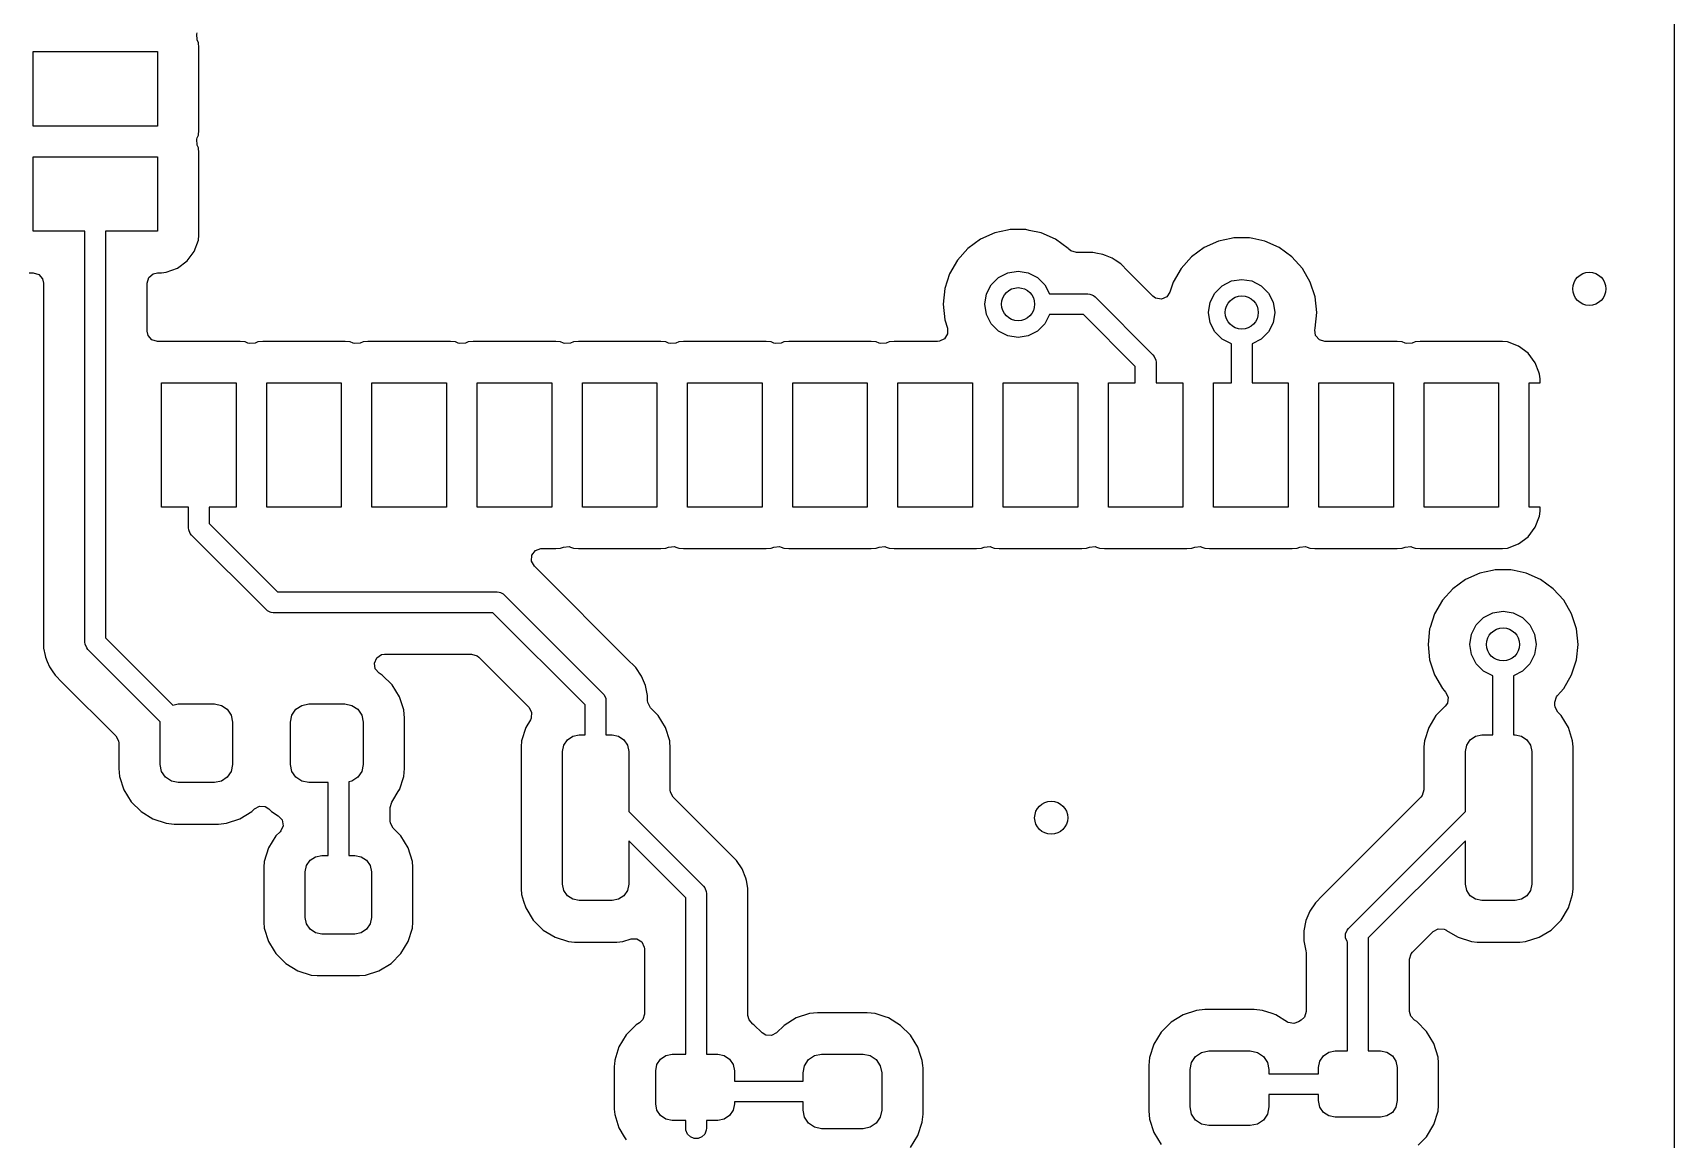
# Model space of a CAD drawing. Extents: x 0.77 to 3.29, y -3.37 to -0.68.
# Drawn here: x 2.484 to 3.265, y -1.975 to -1.449 of the extents above; entities that cross this region are included whole.
import ezdxf

# ---------------------------------------------------------------- set-up
doc = ezdxf.new("R2010")
doc.units = 0
doc.header["$MEASUREMENT"] = 0
doc.layers.add('BLACK', color=7, linetype='CONTINUOUS')

msp = doc.modelspace()

# ---------------------------------------------------------------- linework, layer by layer
at = {"layer": 'BLACK', "linetype": 'CONTINUOUS'}
for p, q in [((3.26457, -0.69483), (3.26457, -2.24521)), ((2.56245, -1.44949), (2.56265, -1.44882)), ((2.56265, -1.45223), (2.56245, -1.44949)), ((2.48465, -1.49324), (2.48465, -1.45781)), ((2.48465, -1.45781), (2.5437, -1.45781)), ((2.5437, -1.45781), (2.5437, -1.49324)), ((2.56315, -1.45358), (2.56265, -1.45223)), ((2.56341, -1.45593), (2.56315, -1.45358)), ((2.56341, -1.49513), (2.56341, -1.45593)), ((2.5437, -1.49324), (2.48465, -1.49324)), ((2.56265, -1.49882), (2.56315, -1.49748)), ((2.56315, -1.49748), (2.56341, -1.49513)), ((2.56245, -1.49949), (2.56265, -1.49882)), ((2.56265, -1.50223), (2.56245, -1.49949)), ((2.56315, -1.50358), (2.56265, -1.50223)), ((2.56341, -1.50593), (2.56315, -1.50358)), ((2.48465, -1.54324), (2.48465, -1.50781)), ((2.48465, -1.50781), (2.5437, -1.50781)), ((2.5437, -1.50781), (2.5437, -1.54324)), ((2.56341, -1.54513), (2.56341, -1.50593)), ((2.50925, -1.54324), (2.48465, -1.54324)), ((2.50925, -1.73854), (2.50925, -1.54324)), ((2.5437, -1.54324), (2.51909, -1.54324)), ((2.51909, -1.54324), (2.51909, -1.7365)), ((2.94174, -1.54399), (2.93493, -1.54702)), ((2.94775, -1.54271), (2.94174, -1.54399)), ((2.94174, -1.54399), (2.94174, -1.54399)), ((2.94903, -1.54244), (2.94775, -1.54271)), ((2.95648, -1.54244), (2.94903, -1.54244)), ((2.95803, -1.54277), (2.95648, -1.54244)), ((2.96377, -1.54399), (2.95803, -1.54277)), ((2.97058, -1.54702), (2.96377, -1.54399)), ((2.96377, -1.54399), (2.96377, -1.54399)), ((2.56117, -1.55278), (2.56315, -1.54748)), ((2.56315, -1.54748), (2.56341, -1.54513)), ((2.9289, -1.5514), (2.92392, -1.55694)), ((2.93493, -1.54702), (2.9289, -1.5514)), ((2.93493, -1.54702), (2.93493, -1.54702)), ((2.97661, -1.5514), (2.97058, -1.54702)), ((2.97058, -1.54702), (2.97058, -1.54702)), ((2.97683, -1.55165), (2.97661, -1.5514)), ((2.97661, -1.5514), (2.97661, -1.5514)), ((2.97782, -1.55249), (2.97683, -1.55165)), ((3.04123, -1.55095), (3.0352, -1.55534)), ((3.04804, -1.54792), (3.04123, -1.55095)), ((3.04123, -1.55095), (3.04123, -1.55095)), ((3.05405, -1.54665), (3.04804, -1.54792)), ((3.04804, -1.54792), (3.04804, -1.54792)), ((3.05533, -1.54637), (3.05405, -1.54665)), ((3.06278, -1.54637), (3.05533, -1.54637)), ((3.06433, -1.5467), (3.06278, -1.54637)), ((3.07007, -1.54792), (3.06433, -1.5467)), ((3.07688, -1.55095), (3.07007, -1.54792)), ((3.07007, -1.54792), (3.07007, -1.54792)), ((3.08291, -1.55534), (3.07688, -1.55095)), ((3.07688, -1.55095), (3.07688, -1.55095)), ((2.55324, -1.56072), (2.55778, -1.55732)), ((2.55778, -1.55732), (2.56117, -1.55278)), ((2.92392, -1.55694), (2.92019, -1.56339)), ((2.98046, -1.55326), (2.97782, -1.55249)), ((2.98825, -1.55326), (2.98046, -1.55326)), ((2.989, -1.55341), (2.98825, -1.55326)), ((2.98825, -1.55326), (2.98825, -1.55326)), ((2.98825, -1.55326), (2.98825, -1.55326)), ((2.98975, -1.55356), (2.989, -1.55341)), ((2.99301, -1.55421), (2.98975, -1.55356)), ((2.99432, -1.55475), (2.99301, -1.55421)), ((2.99591, -1.55541), (2.99432, -1.55475)), ((2.99749, -1.55607), (2.99591, -1.55541)), ((2.99885, -1.55697), (2.99749, -1.55607)), ((2.99749, -1.55607), (2.99749, -1.55607)), ((2.99749, -1.55607), (2.99749, -1.55607)), ((3.00152, -1.55876), (2.99885, -1.55697)), ((3.00496, -1.56219), (3.00152, -1.55876)), ((3.00152, -1.55876), (3.00152, -1.55876)), ((3.00152, -1.55876), (3.00152, -1.55876)), ((3.0352, -1.55534), (3.03022, -1.56087)), ((3.0879, -1.56087), (3.08291, -1.55534)), ((3.08291, -1.55534), (3.08291, -1.55534)), ((2.48276, -1.56295), (2.48467, -1.56295)), ((2.48467, -1.56295), (2.4873, -1.56372)), ((2.4873, -1.56372), (2.48911, -1.5658)), ((2.48911, -1.5658), (2.48955, -1.56783)), ((2.48955, -1.56783), (2.48955, -1.73611)), ((2.5388, -1.56783), (2.53957, -1.56519)), ((2.5388, -1.5907), (2.5388, -1.56783)), ((2.53957, -1.56519), (2.54165, -1.56339)), ((2.54165, -1.56339), (2.54368, -1.56295)), ((2.54368, -1.56295), (2.54559, -1.56295)), ((2.54559, -1.56295), (2.54793, -1.5627)), ((2.54559, -1.56295), (2.54559, -1.56295)), ((2.54793, -1.5627), (2.55324, -1.56072)), ((2.92019, -1.56339), (2.91789, -1.57048)), ((2.92019, -1.56339), (2.92019, -1.56339)), ((2.94002, -1.56863), (2.9435, -1.56515)), ((2.9435, -1.56515), (2.94789, -1.56291)), ((2.94789, -1.56291), (2.95276, -1.56214)), ((2.95276, -1.56214), (2.95762, -1.56291)), ((2.95762, -1.56291), (2.96201, -1.56515)), ((2.96201, -1.56515), (2.9655, -1.56863)), ((3.00523, -1.56247), (3.00496, -1.56219)), ((3.00496, -1.56219), (3.00496, -1.56219)), ((3.01683, -1.57407), (3.00523, -1.56247)), ((3.00523, -1.56247), (3.00523, -1.56247)), ((3.00523, -1.56247), (3.00523, -1.56247)), ((3.02649, -1.56733), (3.02493, -1.57213)), ((3.03022, -1.56087), (3.02649, -1.56733)), ((3.02649, -1.56733), (3.02649, -1.56733)), ((3.0498, -1.56909), (3.05419, -1.56685)), ((3.05419, -1.56685), (3.05906, -1.56608)), ((3.05906, -1.56608), (3.06392, -1.56685)), ((3.06392, -1.56685), (3.06831, -1.56909)), ((3.09162, -1.56733), (3.0879, -1.56087)), ((3.09392, -1.57442), (3.09162, -1.56733)), ((2.91789, -1.57048), (2.91711, -1.57789)), ((2.91789, -1.57048), (2.91789, -1.57048)), ((2.93701, -1.57789), (2.93778, -1.57302)), ((2.93778, -1.57302), (2.94002, -1.56863)), ((2.9655, -1.56863), (2.96771, -1.57297)), ((2.96771, -1.57297), (2.98583, -1.57297)), ((2.98583, -1.57297), (2.98679, -1.57306)), ((2.98679, -1.57306), (2.98679, -1.57306)), ((2.98679, -1.57306), (2.98731, -1.57328)), ((2.98731, -1.57328), (2.98856, -1.5738)), ((2.98856, -1.5738), (2.98856, -1.5738)), ((2.98856, -1.5738), (2.98931, -1.57441)), ((2.98931, -1.57441), (3.01687, -1.60197)), ((3.01813, -1.575), (3.01683, -1.57407)), ((3.02084, -1.57547), (3.01813, -1.575)), ((3.02338, -1.5744), (3.02084, -1.57547)), ((3.02493, -1.57213), (3.02338, -1.5744)), ((3.04408, -1.57696), (3.04631, -1.57257)), ((3.04631, -1.57257), (3.0498, -1.56909)), ((3.06831, -1.56909), (3.0718, -1.57257)), ((3.0718, -1.57257), (3.07403, -1.57696)), ((3.0947, -1.58183), (3.09392, -1.57442)), ((2.91711, -1.57789), (2.91789, -1.5853)), ((2.93778, -1.58276), (2.93701, -1.57789)), ((2.94002, -1.58715), (2.93778, -1.58276)), ((2.96771, -1.58281), (2.9655, -1.58715)), ((2.98379, -1.58281), (2.96771, -1.58281)), ((3.00846, -1.60749), (2.98379, -1.58281)), ((3.04331, -1.58183), (3.04408, -1.57696)), ((3.04408, -1.58669), (3.04331, -1.58183)), ((3.07403, -1.57696), (3.0748, -1.58183)), ((3.0748, -1.58183), (3.07403, -1.58669)), ((3.09392, -1.58924), (3.0947, -1.58183)), ((2.53924, -1.59273), (2.5388, -1.5907)), ((2.91789, -1.5853), (2.91789, -1.5853)), ((2.91789, -1.5853), (2.91915, -1.5892)), ((2.91915, -1.5892), (2.91923, -1.59195)), ((2.9435, -1.59063), (2.94002, -1.58715)), ((2.94789, -1.59287), (2.9435, -1.59063)), ((2.96201, -1.59063), (2.95762, -1.59287)), ((2.9655, -1.58715), (2.96201, -1.59063)), ((3.04631, -1.59108), (3.04408, -1.58669)), ((3.0498, -1.59457), (3.04631, -1.59108)), ((3.0718, -1.59108), (3.06831, -1.59457)), ((3.07403, -1.58669), (3.0718, -1.59108)), ((3.09375, -1.59001), (3.09388, -1.58944)), ((3.09414, -1.59273), (3.09375, -1.59001)), ((3.09388, -1.58944), (3.09392, -1.58924)), ((3.09392, -1.58924), (3.09392, -1.58924)), ((2.54104, -1.59481), (2.53924, -1.59273)), ((2.54368, -1.59559), (2.54104, -1.59481)), ((2.58299, -1.59559), (2.54368, -1.59559)), ((2.58533, -1.59584), (2.58299, -1.59559)), ((2.58299, -1.59559), (2.58299, -1.59559)), ((2.58299, -1.59559), (2.58299, -1.59559)), ((2.58299, -1.59559), (2.58299, -1.59559)), ((2.58668, -1.59634), (2.58533, -1.59584)), ((2.58533, -1.59584), (2.58533, -1.59584)), ((2.58735, -1.59654), (2.58668, -1.59634)), ((2.59009, -1.59634), (2.58735, -1.59654)), ((2.59144, -1.59584), (2.59009, -1.59634)), ((2.59378, -1.59559), (2.59144, -1.59584)), ((2.63299, -1.59559), (2.59378, -1.59559)), ((2.59378, -1.59559), (2.59378, -1.59559)), ((2.63533, -1.59584), (2.63299, -1.59559)), ((2.63299, -1.59559), (2.63299, -1.59559)), ((2.63299, -1.59559), (2.63299, -1.59559)), ((2.63299, -1.59559), (2.63299, -1.59559)), ((2.63668, -1.59634), (2.63533, -1.59584)), ((2.63533, -1.59584), (2.63533, -1.59584)), ((2.63735, -1.59654), (2.63668, -1.59634)), ((2.64009, -1.59634), (2.63735, -1.59654)), ((2.64144, -1.59584), (2.64009, -1.59634)), ((2.64378, -1.59559), (2.64144, -1.59584)), ((2.68299, -1.59559), (2.64378, -1.59559)), ((2.64378, -1.59559), (2.64378, -1.59559)), ((2.68533, -1.59584), (2.68299, -1.59559)), ((2.68299, -1.59559), (2.68299, -1.59559)), ((2.68299, -1.59559), (2.68299, -1.59559)), ((2.68299, -1.59559), (2.68299, -1.59559)), ((2.68668, -1.59634), (2.68533, -1.59584)), ((2.68533, -1.59584), (2.68533, -1.59584)), ((2.68735, -1.59654), (2.68668, -1.59634)), ((2.69009, -1.59634), (2.68735, -1.59654)), ((2.69144, -1.59584), (2.69009, -1.59634)), ((2.69378, -1.59559), (2.69144, -1.59584)), ((2.73299, -1.59559), (2.69378, -1.59559)), ((2.69378, -1.59559), (2.69378, -1.59559)), ((2.73533, -1.59584), (2.73299, -1.59559)), ((2.73299, -1.59559), (2.73299, -1.59559)), ((2.73299, -1.59559), (2.73299, -1.59559)), ((2.73299, -1.59559), (2.73299, -1.59559)), ((2.73668, -1.59634), (2.73533, -1.59584)), ((2.73533, -1.59584), (2.73533, -1.59584)), ((2.73735, -1.59654), (2.73668, -1.59634)), ((2.74009, -1.59634), (2.73735, -1.59654)), ((2.74144, -1.59584), (2.74009, -1.59634)), ((2.74378, -1.59559), (2.74144, -1.59584)), ((2.78299, -1.59559), (2.74378, -1.59559)), ((2.74378, -1.59559), (2.74378, -1.59559)), ((2.78533, -1.59584), (2.78299, -1.59559)), ((2.78299, -1.59559), (2.78299, -1.59559)), ((2.78299, -1.59559), (2.78299, -1.59559)), ((2.78299, -1.59559), (2.78299, -1.59559)), ((2.78668, -1.59634), (2.78533, -1.59584)), ((2.78533, -1.59584), (2.78533, -1.59584)), ((2.78735, -1.59654), (2.78668, -1.59634)), ((2.79009, -1.59634), (2.78735, -1.59654)), ((2.79144, -1.59584), (2.79009, -1.59634)), ((2.79378, -1.59559), (2.79144, -1.59584)), ((2.83299, -1.59559), (2.79378, -1.59559)), ((2.79378, -1.59559), (2.79378, -1.59559)), ((2.83533, -1.59584), (2.83299, -1.59559)), ((2.83299, -1.59559), (2.83299, -1.59559)), ((2.83299, -1.59559), (2.83299, -1.59559)), ((2.83299, -1.59559), (2.83299, -1.59559)), ((2.83668, -1.59634), (2.83533, -1.59584)), ((2.83533, -1.59584), (2.83533, -1.59584)), ((2.83735, -1.59654), (2.83668, -1.59634)), ((2.84009, -1.59634), (2.83735, -1.59654)), ((2.84144, -1.59584), (2.84009, -1.59634)), ((2.84378, -1.59559), (2.84144, -1.59584)), ((2.88299, -1.59559), (2.84378, -1.59559)), ((2.84378, -1.59559), (2.84378, -1.59559)), ((2.88533, -1.59584), (2.88299, -1.59559)), ((2.88299, -1.59559), (2.88299, -1.59559)), ((2.88299, -1.59559), (2.88299, -1.59559)), ((2.88299, -1.59559), (2.88299, -1.59559)), ((2.88668, -1.59634), (2.88533, -1.59584)), ((2.88533, -1.59584), (2.88533, -1.59584)), ((2.88735, -1.59654), (2.88668, -1.59634)), ((2.89009, -1.59634), (2.88735, -1.59654)), ((2.89144, -1.59584), (2.89009, -1.59634)), ((2.89378, -1.59559), (2.89144, -1.59584)), ((2.91451, -1.59559), (2.89378, -1.59559)), ((2.89378, -1.59559), (2.89378, -1.59559)), ((2.91534, -1.59552), (2.91451, -1.59559)), ((2.91781, -1.5943), (2.91534, -1.59552)), ((2.91923, -1.59195), (2.91781, -1.5943)), ((2.95276, -1.59364), (2.94789, -1.59287)), ((2.95762, -1.59287), (2.95276, -1.59364)), ((3.05413, -1.59678), (3.0498, -1.59457)), ((3.05413, -1.61529), (3.05413, -1.59678)), ((3.06831, -1.59457), (3.06398, -1.59678)), ((3.06398, -1.59678), (3.06398, -1.61529)), ((3.09594, -1.59481), (3.09414, -1.59273)), ((3.09858, -1.59559), (3.09594, -1.59481)), ((3.13299, -1.59559), (3.09858, -1.59559)), ((3.13533, -1.59584), (3.13299, -1.59559)), ((3.13299, -1.59559), (3.13299, -1.59559)), ((3.13299, -1.59559), (3.13299, -1.59559)), ((3.13299, -1.59559), (3.13299, -1.59559)), ((3.13668, -1.59634), (3.13533, -1.59584)), ((3.13533, -1.59584), (3.13533, -1.59584)), ((3.13735, -1.59654), (3.13668, -1.59634)), ((3.14009, -1.59634), (3.13735, -1.59654)), ((3.14144, -1.59584), (3.14009, -1.59634)), ((3.14378, -1.59559), (3.14144, -1.59584)), ((3.18299, -1.59559), (3.14378, -1.59559)), ((3.14378, -1.59559), (3.14378, -1.59559)), ((3.18533, -1.59584), (3.18299, -1.59559)), ((3.18299, -1.59559), (3.18299, -1.59559)), ((3.18299, -1.59559), (3.18299, -1.59559)), ((3.18299, -1.59559), (3.18299, -1.59559)), ((3.19064, -1.59782), (3.18533, -1.59584)), ((3.18533, -1.59584), (3.18533, -1.59584)), ((3.19518, -1.60121), (3.19064, -1.59782)), ((3.19064, -1.59782), (3.19064, -1.59782)), ((3.01687, -1.60197), (3.01748, -1.60271)), ((3.01748, -1.60271), (3.01748, -1.60271)), ((3.01748, -1.60271), (3.01821, -1.60449)), ((3.01821, -1.60449), (3.01831, -1.60545)), ((3.01831, -1.60545), (3.01831, -1.61529)), ((3.19857, -1.60575), (3.19518, -1.60121)), ((3.19518, -1.60121), (3.19518, -1.60121)), ((3.20022, -1.61015), (3.19857, -1.60575)), ((3.19857, -1.60575), (3.19857, -1.60575)), ((3.00846, -1.61529), (3.00846, -1.60749)), ((3.20055, -1.61106), (3.20022, -1.61015)), ((3.20081, -1.61341), (3.20055, -1.61106)), ((3.20081, -1.61529), (3.20081, -1.61341)), ((2.54567, -1.67435), (2.54567, -1.61529)), ((2.54567, -1.61529), (2.5811, -1.61529)), ((2.5811, -1.61529), (2.5811, -1.67435)), ((2.59567, -1.67435), (2.59567, -1.61529)), ((2.59567, -1.61529), (2.6311, -1.61529)), ((2.6311, -1.61529), (2.6311, -1.67435)), ((2.64567, -1.67435), (2.64567, -1.61529)), ((2.64567, -1.61529), (2.6811, -1.61529)), ((2.6811, -1.61529), (2.6811, -1.67435)), ((2.69567, -1.67435), (2.69567, -1.61529)), ((2.69567, -1.61529), (2.7311, -1.61529)), ((2.7311, -1.61529), (2.7311, -1.67435)), ((2.74567, -1.67435), (2.74567, -1.61529)), ((2.74567, -1.61529), (2.7811, -1.61529)), ((2.7811, -1.61529), (2.7811, -1.67435)), ((2.79567, -1.67435), (2.79567, -1.61529)), ((2.79567, -1.61529), (2.8311, -1.61529)), ((2.8311, -1.61529), (2.8311, -1.67435)), ((2.84567, -1.67435), (2.84567, -1.61529)), ((2.84567, -1.61529), (2.8811, -1.61529)), ((2.8811, -1.61529), (2.8811, -1.67435)), ((2.89567, -1.67435), (2.89567, -1.61529)), ((2.89567, -1.61529), (2.9311, -1.61529)), ((2.9311, -1.61529), (2.9311, -1.67435)), ((2.94567, -1.67435), (2.94567, -1.61529)), ((2.94567, -1.61529), (2.9811, -1.61529)), ((2.9811, -1.61529), (2.9811, -1.67435)), ((2.99567, -1.67435), (2.99567, -1.61529)), ((2.99567, -1.61529), (3.00846, -1.61529)), ((3.01831, -1.61529), (3.0311, -1.61529)), ((3.0311, -1.61529), (3.0311, -1.67435)), ((3.04567, -1.67435), (3.04567, -1.61529)), ((3.04567, -1.61529), (3.05413, -1.61529)), ((3.06398, -1.61529), (3.0811, -1.61529)), ((3.0811, -1.61529), (3.0811, -1.67435)), ((3.09567, -1.67435), (3.09567, -1.61529)), ((3.09567, -1.61529), (3.1311, -1.61529)), ((3.1311, -1.61529), (3.1311, -1.67435)), ((3.14567, -1.67435), (3.14567, -1.61529)), ((3.14567, -1.61529), (3.1811, -1.61529)), ((3.1811, -1.61529), (3.1811, -1.67435)), ((3.19567, -1.67435), (3.19567, -1.61529)), ((3.19567, -1.61529), (3.20081, -1.61529)), ((2.55846, -1.67435), (2.54567, -1.67435)), ((2.55846, -1.68419), (2.55846, -1.67435)), ((2.5811, -1.67435), (2.56831, -1.67435)), ((2.56831, -1.67435), (2.56831, -1.68215)), ((2.6311, -1.67435), (2.59567, -1.67435)), ((2.6811, -1.67435), (2.64567, -1.67435)), ((2.7311, -1.67435), (2.69567, -1.67435)), ((2.7811, -1.67435), (2.74567, -1.67435)), ((2.8311, -1.67435), (2.79567, -1.67435)), ((2.8811, -1.67435), (2.84567, -1.67435)), ((2.9311, -1.67435), (2.89567, -1.67435)), ((2.9811, -1.67435), (2.94567, -1.67435)), ((3.0311, -1.67435), (2.99567, -1.67435)), ((3.0811, -1.67435), (3.04567, -1.67435)), ((3.1311, -1.67435), (3.09567, -1.67435)), ((3.1811, -1.67435), (3.14567, -1.67435)), ((3.20081, -1.67435), (3.19567, -1.67435)), ((3.20055, -1.67858), (3.20081, -1.67623)), ((3.20081, -1.67623), (3.20081, -1.67435)), ((2.55856, -1.68515), (2.55846, -1.68419)), ((2.56831, -1.68215), (2.60083, -1.71467)), ((3.19518, -1.68842), (3.19857, -1.68389)), ((3.19857, -1.68389), (3.20055, -1.67858)), ((2.55929, -1.68692), (2.55856, -1.68515)), ((2.55991, -1.68767), (2.55929, -1.68692)), ((2.55929, -1.68692), (2.55929, -1.68692)), ((2.59531, -1.72307), (2.55991, -1.68767)), ((3.18533, -1.6938), (3.19064, -1.69182)), ((3.19064, -1.69182), (3.19518, -1.68842)), ((2.72153, -1.69997), (2.72173, -1.69723)), ((2.72285, -1.70239), (2.72153, -1.69997)), ((2.72173, -1.69723), (2.72338, -1.69502)), ((2.72338, -1.69502), (2.72595, -1.69406)), ((2.72595, -1.69406), (2.7263, -1.69405)), ((2.7263, -1.69405), (2.73299, -1.69405)), ((2.73299, -1.69405), (2.73533, -1.6938)), ((2.73533, -1.6938), (2.73668, -1.6933)), ((2.73668, -1.6933), (2.73942, -1.6931)), ((2.73942, -1.6931), (2.74009, -1.6933)), ((2.74009, -1.6933), (2.74144, -1.6938)), ((2.74144, -1.6938), (2.74378, -1.69405)), ((2.74378, -1.69405), (2.78299, -1.69405)), ((2.78299, -1.69405), (2.78533, -1.6938)), ((2.78533, -1.6938), (2.78668, -1.6933)), ((2.78668, -1.6933), (2.78942, -1.6931)), ((2.78942, -1.6931), (2.79009, -1.6933)), ((2.79009, -1.6933), (2.79144, -1.6938)), ((2.79144, -1.6938), (2.79378, -1.69405)), ((2.79378, -1.69405), (2.83299, -1.69405)), ((2.83299, -1.69405), (2.83533, -1.6938)), ((2.83533, -1.6938), (2.83668, -1.6933)), ((2.83668, -1.6933), (2.83942, -1.6931)), ((2.83942, -1.6931), (2.84009, -1.6933)), ((2.84009, -1.6933), (2.84144, -1.6938)), ((2.84144, -1.6938), (2.84378, -1.69405)), ((2.84378, -1.69405), (2.88299, -1.69405)), ((2.88299, -1.69405), (2.88533, -1.6938)), ((2.88533, -1.6938), (2.88668, -1.6933)), ((2.88668, -1.6933), (2.88942, -1.6931)), ((2.88942, -1.6931), (2.89009, -1.6933)), ((2.89009, -1.6933), (2.89144, -1.6938)), ((2.89144, -1.6938), (2.89378, -1.69405)), ((2.89378, -1.69405), (2.93299, -1.69405)), ((2.93299, -1.69405), (2.93533, -1.6938)), ((2.93533, -1.6938), (2.93668, -1.6933)), ((2.93668, -1.6933), (2.93942, -1.6931)), ((2.93942, -1.6931), (2.94009, -1.6933)), ((2.94009, -1.6933), (2.94144, -1.6938)), ((2.94144, -1.6938), (2.94378, -1.69405)), ((2.94378, -1.69405), (2.98299, -1.69405)), ((2.98299, -1.69405), (2.98533, -1.6938)), ((2.98533, -1.6938), (2.98668, -1.6933)), ((2.98668, -1.6933), (2.98942, -1.6931)), ((2.98942, -1.6931), (2.99009, -1.6933)), ((2.99009, -1.6933), (2.99144, -1.6938)), ((2.99144, -1.6938), (2.99378, -1.69405)), ((2.99378, -1.69405), (3.03299, -1.69405)), ((3.03299, -1.69405), (3.03533, -1.6938)), ((3.03533, -1.6938), (3.03668, -1.6933)), ((3.03668, -1.6933), (3.03942, -1.6931)), ((3.03942, -1.6931), (3.04009, -1.6933)), ((3.04009, -1.6933), (3.04144, -1.6938)), ((3.04144, -1.6938), (3.04378, -1.69405)), ((3.04378, -1.69405), (3.08299, -1.69405)), ((3.08299, -1.69405), (3.08533, -1.6938)), ((3.08533, -1.6938), (3.08668, -1.6933)), ((3.08668, -1.6933), (3.08942, -1.6931)), ((3.08942, -1.6931), (3.09009, -1.6933)), ((3.09009, -1.6933), (3.09144, -1.6938)), ((3.09144, -1.6938), (3.09378, -1.69405)), ((3.09378, -1.69405), (3.13299, -1.69405)), ((3.13299, -1.69405), (3.13533, -1.6938)), ((3.13533, -1.6938), (3.13668, -1.6933)), ((3.13668, -1.6933), (3.13942, -1.6931)), ((3.13942, -1.6931), (3.14009, -1.6933)), ((3.14009, -1.6933), (3.14144, -1.6938)), ((3.14144, -1.6938), (3.14378, -1.69405)), ((3.14378, -1.69405), (3.18299, -1.69405)), ((3.18299, -1.69405), (3.18533, -1.6938)), ((2.72463, -1.70417), (2.72285, -1.70239)), ((2.76767, -1.7472), (2.72463, -1.70417)), ((2.72463, -1.70417), (2.72463, -1.70417)), ((3.17221, -1.70569), (3.1654, -1.70872)), ((3.17822, -1.70441), (3.17221, -1.70569)), ((3.17221, -1.70569), (3.17221, -1.70569)), ((3.1795, -1.70414), (3.17822, -1.70441)), ((3.18695, -1.70414), (3.1795, -1.70414)), ((3.1885, -1.70447), (3.18695, -1.70414)), ((3.19424, -1.70569), (3.1885, -1.70447)), ((3.20105, -1.70872), (3.19424, -1.70569)), ((3.19424, -1.70569), (3.19424, -1.70569)), ((2.60083, -1.71467), (2.70523, -1.71467)), ((2.70523, -1.71467), (2.70619, -1.71476)), ((2.70619, -1.71476), (2.70619, -1.71476)), ((2.70619, -1.71476), (2.70671, -1.71498)), ((2.70671, -1.71498), (2.70796, -1.7155)), ((2.70796, -1.7155), (2.70796, -1.7155)), ((2.70796, -1.7155), (2.70871, -1.71611)), ((2.70871, -1.71611), (2.75545, -1.76285)), ((3.15938, -1.7131), (3.15439, -1.71864)), ((3.1654, -1.70872), (3.15938, -1.7131)), ((3.1654, -1.70872), (3.1654, -1.70872)), ((3.20708, -1.7131), (3.20105, -1.70872)), ((3.20105, -1.70872), (3.20105, -1.70872)), ((3.21207, -1.71864), (3.20708, -1.7131)), ((3.20708, -1.7131), (3.20708, -1.7131)), ((2.59605, -1.72368), (2.59531, -1.72307)), ((2.59731, -1.7242), (2.59605, -1.72368)), ((2.59605, -1.72368), (2.59605, -1.72368)), ((3.15439, -1.71864), (3.15066, -1.72509)), ((3.17836, -1.72461), (3.18323, -1.72384)), ((3.18323, -1.72384), (3.18809, -1.72461)), ((3.21579, -1.72509), (3.21207, -1.71864)), ((2.59783, -1.72442), (2.59731, -1.7242)), ((2.59879, -1.72451), (2.59783, -1.72442)), ((2.59783, -1.72442), (2.59783, -1.72442)), ((2.70319, -1.72451), (2.59879, -1.72451)), ((2.74705, -1.76837), (2.70319, -1.72451)), ((3.14858, -1.73149), (3.14836, -1.73218)), ((3.15066, -1.72509), (3.14858, -1.73149)), ((3.15066, -1.72509), (3.15066, -1.72509)), ((3.16825, -1.73472), (3.17049, -1.73033)), ((3.17049, -1.73033), (3.17397, -1.72685)), ((3.17397, -1.72685), (3.17836, -1.72461)), ((3.18809, -1.72461), (3.19248, -1.72685)), ((3.19248, -1.72685), (3.19597, -1.73033)), ((3.19597, -1.73033), (3.19821, -1.73472)), ((3.2181, -1.73218), (3.21579, -1.72509)), ((2.48955, -1.73611), (2.48955, -1.74096)), ((2.50935, -1.7395), (2.50925, -1.73854)), ((2.51008, -1.74127), (2.50935, -1.7395)), ((2.51909, -1.7365), (2.551, -1.76841)), ((3.14836, -1.73218), (3.14758, -1.73959)), ((3.16748, -1.73959), (3.16825, -1.73472)), ((3.19821, -1.73472), (3.19898, -1.73959)), ((3.21888, -1.73959), (3.2181, -1.73218)), ((2.48955, -1.74096), (2.48964, -1.74141)), ((2.48964, -1.74141), (2.49033, -1.74491)), ((2.49033, -1.74491), (2.49049, -1.74572)), ((2.49049, -1.74572), (2.49133, -1.74775)), ((2.51069, -1.74202), (2.51008, -1.74127)), ((2.51008, -1.74127), (2.51008, -1.74127)), ((2.54503, -1.77636), (2.51069, -1.74202)), ((2.64681, -1.74849), (2.64791, -1.74597)), ((2.64791, -1.74597), (2.65019, -1.74444)), ((2.65019, -1.74444), (2.65166, -1.74422)), ((2.65166, -1.74422), (2.69301, -1.74422)), ((2.69301, -1.74422), (2.69565, -1.74499)), ((2.69565, -1.74499), (2.69646, -1.74565)), ((2.69646, -1.74565), (2.72025, -1.76944)), ((2.77026, -1.74979), (2.76767, -1.7472)), ((2.76767, -1.7472), (2.76767, -1.7472)), ((3.14758, -1.73959), (3.14836, -1.747)), ((3.14836, -1.747), (3.14836, -1.747)), ((3.14836, -1.747), (3.15066, -1.75409)), ((3.16825, -1.74446), (3.16748, -1.73959)), ((3.17049, -1.74885), (3.16825, -1.74446)), ((3.19821, -1.74446), (3.19597, -1.74885)), ((3.19898, -1.73959), (3.19821, -1.74446)), ((3.21579, -1.75409), (3.2181, -1.747)), ((3.2181, -1.747), (3.21888, -1.73959)), ((2.49133, -1.74775), (2.49235, -1.7502)), ((2.49235, -1.7502), (2.49266, -1.75066)), ((2.49266, -1.75066), (2.49363, -1.75212)), ((2.49363, -1.75212), (2.49504, -1.75424)), ((2.49504, -1.75424), (2.49848, -1.75767)), ((2.64725, -1.75121), (2.64681, -1.74849)), ((2.64909, -1.75325), (2.64725, -1.75121)), ((2.65053, -1.75414), (2.64909, -1.75325)), ((2.65521, -1.75882), (2.65053, -1.75414)), ((2.7711, -1.75063), (2.77026, -1.74979)), ((2.77379, -1.75467), (2.7711, -1.75063)), ((2.77565, -1.75915), (2.77379, -1.75467)), ((2.77379, -1.75467), (2.77379, -1.75467)), ((2.77379, -1.75467), (2.77379, -1.75467)), ((3.15066, -1.75409), (3.15066, -1.75409)), ((3.15066, -1.75409), (3.15439, -1.76054)), ((3.17397, -1.75233), (3.17049, -1.74885)), ((3.17831, -1.75454), (3.17397, -1.75233)), ((3.17831, -1.78261), (3.17831, -1.75454)), ((3.19248, -1.75233), (3.18815, -1.75454)), ((3.18815, -1.75454), (3.18815, -1.78261)), ((3.19597, -1.74885), (3.19248, -1.75233)), ((3.21207, -1.76054), (3.21579, -1.75409)), ((2.49848, -1.75767), (2.49848, -1.75767)), ((2.49848, -1.75767), (2.49875, -1.75795)), ((2.49875, -1.75795), (2.49875, -1.75795)), ((2.49875, -1.75795), (2.49875, -1.75795)), ((2.49875, -1.75795), (2.52387, -1.78306)), ((2.65868, -1.76445), (2.65521, -1.75882)), ((2.65521, -1.75882), (2.65521, -1.75882)), ((2.75545, -1.76285), (2.75606, -1.7636)), ((2.77644, -1.76311), (2.77565, -1.75915)), ((3.15439, -1.76054), (3.15528, -1.76153)), ((3.15528, -1.76153), (3.15592, -1.76225)), ((3.15592, -1.76225), (3.15711, -1.76473)), ((3.20911, -1.76383), (3.21053, -1.76225)), ((3.21053, -1.76225), (3.21207, -1.76054)), ((2.551, -1.76841), (2.55361, -1.76789)), ((2.55361, -1.76789), (2.57084, -1.76789)), ((2.57084, -1.76789), (2.57413, -1.76855)), ((2.57413, -1.76855), (2.57693, -1.77041)), ((2.57693, -1.77041), (2.57879, -1.77321)), ((2.60766, -1.77321), (2.60953, -1.77041)), ((2.60953, -1.77041), (2.61232, -1.76855)), ((2.61232, -1.76855), (2.61562, -1.76789)), ((2.61562, -1.76789), (2.63284, -1.76789)), ((2.63284, -1.76789), (2.63614, -1.76855)), ((2.63614, -1.76855), (2.63893, -1.77041)), ((2.63893, -1.77041), (2.6408, -1.77321)), ((2.66077, -1.77074), (2.65868, -1.76445)), ((2.65868, -1.76445), (2.65868, -1.76445)), ((2.65868, -1.76445), (2.65868, -1.76445)), ((2.66116, -1.77462), (2.66077, -1.77074)), ((2.72025, -1.76944), (2.72157, -1.77186)), ((2.74705, -1.78261), (2.74705, -1.76837)), ((2.75606, -1.7636), (2.75606, -1.7636)), ((2.75606, -1.7636), (2.7568, -1.76537)), ((2.7568, -1.76537), (2.75689, -1.76633)), ((2.75689, -1.76633), (2.75689, -1.78261)), ((2.77659, -1.76391), (2.77644, -1.76311)), ((2.77659, -1.76622), (2.77659, -1.76391)), ((2.77659, -1.76391), (2.77659, -1.76391)), ((2.77671, -1.76725), (2.77659, -1.76622)), ((2.77802, -1.76967), (2.77671, -1.76725)), ((2.78171, -1.77335), (2.77802, -1.76967)), ((3.15575, -1.76897), (3.15136, -1.77335)), ((3.15677, -1.76746), (3.15575, -1.76897)), ((3.15711, -1.76473), (3.15677, -1.76746)), ((3.20785, -1.7671), (3.20863, -1.76446)), ((3.20785, -1.76834), (3.20785, -1.7671)), ((3.20797, -1.76938), (3.20785, -1.76834)), ((3.20928, -1.77179), (3.20797, -1.76938)), ((3.20863, -1.76446), (3.20911, -1.76383)), ((2.545, -1.7765), (2.54503, -1.77636)), ((2.545, -1.79668), (2.545, -1.7765)), ((2.57879, -1.77321), (2.57945, -1.7765)), ((2.57945, -1.7765), (2.57945, -1.79668)), ((2.60701, -1.7765), (2.60766, -1.77321)), ((2.60701, -1.79668), (2.60701, -1.7765)), ((2.6408, -1.77321), (2.64146, -1.7765)), ((2.64146, -1.7765), (2.64146, -1.79668)), ((2.66116, -1.79857), (2.66116, -1.77462)), ((2.72098, -1.77542), (2.71876, -1.77909)), ((2.72137, -1.7746), (2.72098, -1.77542)), ((2.72157, -1.77186), (2.72137, -1.7746)), ((2.78518, -1.77909), (2.78171, -1.77335)), ((2.78171, -1.77335), (2.78171, -1.77335)), ((2.78171, -1.77335), (2.78171, -1.77335)), ((3.15136, -1.77335), (3.14789, -1.77909)), ((3.21085, -1.77335), (3.20928, -1.77179)), ((3.21431, -1.77909), (3.21085, -1.77335)), ((3.21085, -1.77335), (3.21085, -1.77335)), ((3.21085, -1.77335), (3.21085, -1.77335)), ((2.52387, -1.78306), (2.52518, -1.78547)), ((2.52518, -1.78547), (2.5253, -1.78651)), ((2.71677, -1.78548), (2.71652, -1.78826)), ((2.71876, -1.77909), (2.71677, -1.78548)), ((2.73682, -1.78747), (2.73853, -1.78492)), ((2.73853, -1.78492), (2.74108, -1.78321)), ((2.74108, -1.78321), (2.74409, -1.78261)), ((2.74409, -1.78261), (2.74705, -1.78261)), ((2.75689, -1.78261), (2.75984, -1.78261)), ((2.75984, -1.78261), (2.76286, -1.78321)), ((2.76286, -1.78321), (2.76541, -1.78492)), ((2.76541, -1.78492), (2.76712, -1.78747)), ((2.78717, -1.78548), (2.78518, -1.77909)), ((2.78723, -1.78619), (2.78717, -1.78548)), ((2.78742, -1.78826), (2.78723, -1.78619)), ((3.1459, -1.78548), (3.14565, -1.78826)), ((3.14789, -1.77909), (3.1459, -1.78548)), ((3.16595, -1.78747), (3.16766, -1.78492)), ((3.16766, -1.78492), (3.17022, -1.78321)), ((3.17022, -1.78321), (3.17323, -1.78261)), ((3.17323, -1.78261), (3.17831, -1.78261)), ((3.18815, -1.78261), (3.18898, -1.78261)), ((3.18898, -1.78261), (3.19199, -1.78321)), ((3.19199, -1.78321), (3.19454, -1.78492)), ((3.19454, -1.78492), (3.19625, -1.78747)), ((3.2163, -1.78548), (3.21431, -1.77909)), ((3.21656, -1.78826), (3.2163, -1.78548)), ((2.5253, -1.78651), (2.5253, -1.79857)), ((2.71652, -1.78826), (2.71652, -1.85571)), ((2.73622, -1.79049), (2.73682, -1.78747)), ((2.73622, -1.85348), (2.73622, -1.79049)), ((2.76712, -1.78747), (2.76772, -1.79049)), ((2.76772, -1.79049), (2.76772, -1.81896)), ((2.78742, -1.80878), (2.78742, -1.78826)), ((3.14565, -1.78826), (3.14565, -1.80878)), ((3.16535, -1.79049), (3.16595, -1.78747)), ((3.16535, -1.81896), (3.16535, -1.79049)), ((3.19625, -1.78747), (3.19685, -1.79049)), ((3.19685, -1.79049), (3.19685, -1.85348)), ((3.21656, -1.85571), (3.21656, -1.78826)), ((2.5253, -1.79857), (2.52569, -1.80244)), ((2.54566, -1.79997), (2.545, -1.79668)), ((2.54752, -1.80277), (2.54566, -1.79997)), ((2.57879, -1.79997), (2.57693, -1.80277)), ((2.57945, -1.79668), (2.57879, -1.79997)), ((2.60766, -1.79997), (2.60701, -1.79668)), ((2.60953, -1.80277), (2.60766, -1.79997)), ((2.6408, -1.79997), (2.63893, -1.80277)), ((2.64146, -1.79668), (2.6408, -1.79997)), ((2.66077, -1.80244), (2.66116, -1.79857)), ((2.52569, -1.80244), (2.52777, -1.80873)), ((2.52777, -1.80873), (2.52777, -1.80873)), ((2.52777, -1.80873), (2.53125, -1.81436)), ((2.55032, -1.80464), (2.54752, -1.80277)), ((2.55361, -1.80529), (2.55032, -1.80464)), ((2.57084, -1.80529), (2.55361, -1.80529)), ((2.57413, -1.80464), (2.57084, -1.80529)), ((2.57693, -1.80277), (2.57413, -1.80464)), ((2.61232, -1.80464), (2.60953, -1.80277)), ((2.61562, -1.80529), (2.61232, -1.80464)), ((2.62479, -1.80529), (2.61562, -1.80529)), ((2.62479, -1.83989), (2.62479, -1.80529)), ((2.63614, -1.80464), (2.63463, -1.80494)), ((2.63463, -1.80494), (2.63463, -1.83989)), ((2.63893, -1.80277), (2.63614, -1.80464)), ((2.65506, -1.8146), (2.65867, -1.80875)), ((2.65867, -1.80875), (2.65868, -1.80873)), ((2.65868, -1.80873), (2.66077, -1.80244)), ((2.78753, -1.80982), (2.78742, -1.80878)), ((3.14565, -1.80878), (3.14487, -1.81142)), ((2.53125, -1.81436), (2.53125, -1.81436)), ((2.53125, -1.81436), (2.53593, -1.81904)), ((2.58978, -1.81779), (2.59219, -1.81647)), ((2.59219, -1.81647), (2.59493, -1.81666)), ((2.59493, -1.81666), (2.59668, -1.81779)), ((2.65433, -1.81716), (2.65506, -1.8146)), ((2.65433, -1.82349), (2.65433, -1.81716)), ((2.78885, -1.81223), (2.78753, -1.80982)), ((2.81888, -1.84225), (2.78885, -1.81223)), ((3.14422, -1.81223), (3.09749, -1.85896)), ((3.14487, -1.81142), (3.14422, -1.81223)), ((2.53593, -1.81904), (2.53593, -1.81904)), ((2.53593, -1.81904), (2.54156, -1.82252)), ((2.54156, -1.82252), (2.54156, -1.82252)), ((2.54156, -1.82252), (2.54156, -1.82252)), ((2.54156, -1.82252), (2.54785, -1.8246)), ((2.54785, -1.8246), (2.55173, -1.825)), ((2.55173, -1.825), (2.55173, -1.825)), ((2.55173, -1.825), (2.57272, -1.825)), ((2.57272, -1.825), (2.5766, -1.8246)), ((2.57272, -1.825), (2.57272, -1.825)), ((2.5766, -1.8246), (2.58289, -1.82252)), ((2.58289, -1.82252), (2.58852, -1.81904)), ((2.58852, -1.81904), (2.58978, -1.81779)), ((2.59668, -1.81779), (2.59794, -1.81904)), ((2.59794, -1.81904), (2.6011, -1.821)), ((2.6011, -1.821), (2.60294, -1.82304)), ((2.60294, -1.82304), (2.60339, -1.82576)), ((2.65445, -1.82453), (2.65433, -1.82349)), ((2.65576, -1.82694), (2.65445, -1.82453)), ((2.76772, -1.81896), (2.80323, -1.85447)), ((3.10971, -1.87461), (3.16535, -1.81896)), ((2.59997, -1.83063), (2.5965, -1.83636)), ((2.60199, -1.8286), (2.59997, -1.83063)), ((2.60229, -1.82828), (2.60199, -1.8286)), ((2.60339, -1.82576), (2.60229, -1.82828)), ((2.65945, -1.83063), (2.65576, -1.82694)), ((2.66292, -1.83636), (2.65945, -1.83063)), ((2.65945, -1.83063), (2.65945, -1.83063)), ((2.65945, -1.83063), (2.65945, -1.83063)), ((2.79483, -1.85999), (2.76772, -1.83288)), ((2.76772, -1.83288), (2.76772, -1.85348)), ((3.16535, -1.83288), (3.11915, -1.87909)), ((3.16535, -1.85348), (3.16535, -1.83288)), ((2.5965, -1.83636), (2.59451, -1.84276)), ((2.61627, -1.8422), (2.61882, -1.84049)), ((2.61882, -1.84049), (2.62183, -1.83989)), ((2.62183, -1.83989), (2.62479, -1.83989)), ((2.63463, -1.83989), (2.63758, -1.83989)), ((2.63758, -1.83989), (2.6406, -1.84049)), ((2.6406, -1.84049), (2.64315, -1.8422)), ((2.66491, -1.84276), (2.66292, -1.83636)), ((2.59451, -1.84276), (2.59426, -1.84553)), ((2.59426, -1.84553), (2.59426, -1.87165)), ((2.61396, -1.84776), (2.61456, -1.84475)), ((2.61396, -1.86942), (2.61396, -1.84776)), ((2.61456, -1.84475), (2.61627, -1.8422)), ((2.64315, -1.8422), (2.64486, -1.84475)), ((2.64486, -1.84475), (2.64546, -1.84776)), ((2.64546, -1.84776), (2.64546, -1.86942)), ((2.66516, -1.84553), (2.66491, -1.84276)), ((2.66516, -1.87165), (2.66516, -1.84553)), ((2.82157, -1.84629), (2.81888, -1.84225)), ((2.81888, -1.84225), (2.81888, -1.84225)), ((2.82343, -1.85077), (2.82157, -1.84629)), ((2.71652, -1.85571), (2.71677, -1.85849)), ((2.73682, -1.85649), (2.73622, -1.85348)), ((2.73853, -1.85905), (2.73682, -1.85649)), ((2.76712, -1.85649), (2.76541, -1.85905)), ((2.76772, -1.85348), (2.76712, -1.85649)), ((2.80323, -1.85447), (2.80384, -1.85522)), ((2.80384, -1.85522), (2.80457, -1.85699)), ((2.82364, -1.85182), (2.82343, -1.85077)), ((2.82437, -1.85553), (2.82364, -1.85182)), ((2.82437, -1.86062), (2.82437, -1.85553)), ((3.16595, -1.85649), (3.16535, -1.85348)), ((3.16766, -1.85905), (3.16595, -1.85649)), ((3.19625, -1.85649), (3.19454, -1.85905)), ((3.19685, -1.85348), (3.19625, -1.85649)), ((3.2163, -1.85849), (3.21656, -1.85571)), ((2.71677, -1.85849), (2.71677, -1.85849)), ((2.71677, -1.85849), (2.71677, -1.85849)), ((2.71677, -1.85849), (2.71776, -1.86167)), ((2.71776, -1.86167), (2.71876, -1.86488)), ((2.74108, -1.86075), (2.73853, -1.85905)), ((2.74409, -1.86135), (2.74108, -1.86075)), ((2.75984, -1.86135), (2.74409, -1.86135)), ((2.76286, -1.86075), (2.75984, -1.86135)), ((2.76541, -1.85905), (2.76286, -1.86075)), ((2.79483, -1.93436), (2.79483, -1.85999)), ((2.80457, -1.85699), (2.80467, -1.85795)), ((2.80467, -1.85795), (2.80467, -1.93436)), ((2.82437, -1.91591), (2.82437, -1.86062)), ((2.82437, -1.86062), (2.82437, -1.86062)), ((3.09406, -1.86239), (3.09137, -1.86642)), ((3.09749, -1.85896), (3.09406, -1.86239)), ((3.09406, -1.86239), (3.09406, -1.86239)), ((3.17022, -1.86075), (3.16766, -1.85905)), ((3.17323, -1.86135), (3.17022, -1.86075)), ((3.18898, -1.86135), (3.17323, -1.86135)), ((3.19199, -1.86075), (3.18898, -1.86135)), ((3.19454, -1.85905), (3.19199, -1.86075)), ((3.21431, -1.86488), (3.2163, -1.85849)), ((2.59426, -1.87165), (2.59451, -1.87443)), ((2.61456, -1.87243), (2.61396, -1.86942)), ((2.64546, -1.86942), (2.64486, -1.87243)), ((2.66491, -1.87443), (2.66516, -1.87165)), ((2.71876, -1.86488), (2.72223, -1.87061)), ((2.72223, -1.87061), (2.72696, -1.87535)), ((3.08951, -1.8709), (3.08856, -1.87566)), ((3.09137, -1.86642), (3.08951, -1.8709)), ((3.08951, -1.8709), (3.08951, -1.8709)), ((3.09137, -1.86642), (3.09137, -1.86642)), ((3.20611, -1.87535), (3.21085, -1.87061)), ((3.21085, -1.87061), (3.21431, -1.86488)), ((2.59451, -1.87443), (2.59451, -1.87443)), ((2.59451, -1.87443), (2.59451, -1.87443)), ((2.59451, -1.87443), (2.5965, -1.88082)), ((2.61627, -1.87499), (2.61456, -1.87243)), ((2.61882, -1.87669), (2.61627, -1.87499)), ((2.62183, -1.87729), (2.61882, -1.87669)), ((2.63758, -1.87729), (2.62183, -1.87729)), ((2.6406, -1.87669), (2.63758, -1.87729)), ((2.64315, -1.87499), (2.6406, -1.87669)), ((2.64486, -1.87243), (2.64315, -1.87499)), ((2.66292, -1.88082), (2.66491, -1.87443)), ((2.72696, -1.87535), (2.72696, -1.87535)), ((2.72696, -1.87535), (2.72696, -1.87535)), ((2.72696, -1.87535), (2.73269, -1.87881)), ((2.73269, -1.87881), (2.73909, -1.88081)), ((2.76485, -1.88081), (2.76879, -1.87958)), ((2.76879, -1.87958), (2.77154, -1.87953)), ((2.77154, -1.87953), (2.77388, -1.88098)), ((3.08856, -1.87566), (3.08856, -1.88051)), ((3.10836, -1.87713), (3.1091, -1.87535)), ((3.10836, -1.87905), (3.10836, -1.87713)), ((3.1091, -1.88082), (3.10836, -1.87905)), ((3.1091, -1.87535), (3.10971, -1.87461)), ((3.11915, -1.87909), (3.11915, -1.87913)), ((3.11915, -1.87913), (3.11915, -1.93284)), ((3.14028, -1.88582), (3.15006, -1.87604)), ((3.15006, -1.87604), (3.15248, -1.87472)), ((3.15248, -1.87472), (3.15522, -1.87492)), ((3.15522, -1.87492), (3.15604, -1.87532)), ((3.15604, -1.87532), (3.1561, -1.87535)), ((3.1561, -1.87535), (3.1561, -1.87535)), ((3.1561, -1.87535), (3.16183, -1.87881)), ((3.16183, -1.87881), (3.16822, -1.88081)), ((3.19398, -1.88081), (3.20038, -1.87881)), ((3.20038, -1.87881), (3.20611, -1.87535)), ((2.5965, -1.88082), (2.59919, -1.88527)), ((2.59919, -1.88527), (2.59997, -1.88655)), ((2.59997, -1.88655), (2.6047, -1.89129)), ((2.65472, -1.89129), (2.65945, -1.88655)), ((2.65945, -1.88655), (2.66292, -1.88082)), ((2.73909, -1.88081), (2.74187, -1.88106)), ((2.74187, -1.88106), (2.74187, -1.88106)), ((2.74187, -1.88106), (2.76207, -1.88106)), ((2.76207, -1.88106), (2.76485, -1.88081)), ((2.76207, -1.88106), (2.76207, -1.88106)), ((2.77388, -1.88098), (2.77506, -1.88347)), ((2.77506, -1.88347), (2.77512, -1.88424)), ((2.77512, -1.88424), (2.77512, -1.91528)), ((3.08856, -1.88051), (3.08951, -1.88527)), ((3.08951, -1.88527), (3.0896, -1.88622)), ((3.0896, -1.88622), (3.0896, -1.91408)), ((3.10931, -1.88108), (3.1091, -1.88082)), ((3.10931, -1.93284), (3.10931, -1.88108)), ((3.13885, -1.88927), (3.13963, -1.88663)), ((3.13963, -1.88663), (3.14028, -1.88582)), ((3.16822, -1.88081), (3.171, -1.88106)), ((3.171, -1.88106), (3.171, -1.88106)), ((3.171, -1.88106), (3.19121, -1.88106)), ((3.19121, -1.88106), (3.19398, -1.88081)), ((3.19121, -1.88106), (3.19121, -1.88106)), ((2.6047, -1.89129), (2.6047, -1.89129)), ((2.6047, -1.89129), (2.6047, -1.89129)), ((2.6047, -1.89129), (2.61043, -1.89475)), ((2.61043, -1.89475), (2.61683, -1.89674)), ((2.64259, -1.89674), (2.64898, -1.89475)), ((2.64898, -1.89475), (2.65472, -1.89129)), ((3.13885, -1.91408), (3.13885, -1.88927)), ((2.61683, -1.89674), (2.61961, -1.897)), ((2.61961, -1.897), (2.61961, -1.897)), ((2.61961, -1.897), (2.63981, -1.897)), ((2.63981, -1.897), (2.64259, -1.89674)), ((2.63981, -1.897), (2.63981, -1.897)), ((2.77435, -1.91792), (2.77277, -1.91946)), ((2.77512, -1.91528), (2.77435, -1.91792)), ((2.82487, -1.91806), (2.82437, -1.91591)), ((2.82673, -1.92009), (2.82487, -1.91806)), ((2.84723, -1.91716), (2.84155, -1.92066)), ((2.85357, -1.91506), (2.84723, -1.91716)), ((2.84723, -1.91716), (2.84723, -1.91716)), ((2.85748, -1.91466), (2.85357, -1.91506)), ((2.85357, -1.91506), (2.85357, -1.91506)), ((2.88097, -1.91466), (2.85748, -1.91466)), ((2.85748, -1.91466), (2.85748, -1.91466)), ((2.88489, -1.91506), (2.88097, -1.91466)), ((2.8896, -1.91662), (2.88489, -1.91506)), ((2.89122, -1.91716), (2.8896, -1.91662)), ((2.89691, -1.92066), (2.89122, -1.91716)), ((2.89122, -1.91716), (2.89122, -1.91716)), ((2.89122, -1.91716), (2.89122, -1.91716)), ((3.03123, -1.91564), (3.02555, -1.91914)), ((3.03757, -1.91354), (3.03123, -1.91564)), ((3.03123, -1.91564), (3.03123, -1.91564)), ((3.04148, -1.91314), (3.03757, -1.91354)), ((3.03757, -1.91354), (3.03757, -1.91354)), ((3.06497, -1.91314), (3.04148, -1.91314)), ((3.04148, -1.91314), (3.04148, -1.91314)), ((3.06889, -1.91354), (3.06497, -1.91314)), ((3.07347, -1.91506), (3.06889, -1.91354)), ((3.07522, -1.91564), (3.07347, -1.91506)), ((3.0808, -1.91908), (3.07522, -1.91564)), ((3.07522, -1.91564), (3.07522, -1.91564)), ((3.07522, -1.91564), (3.07522, -1.91564)), ((3.08597, -1.91893), (3.08382, -1.91978)), ((3.08602, -1.919), (3.08597, -1.91893)), ((3.08725, -1.91826), (3.08602, -1.919)), ((3.08883, -1.91672), (3.08725, -1.91826)), ((3.0896, -1.91408), (3.08883, -1.91672)), ((3.13935, -1.91623), (3.13885, -1.91408)), ((3.14121, -1.91826), (3.13935, -1.91623)), ((3.14219, -1.91885), (3.14121, -1.91826)), ((3.14692, -1.92358), (3.14219, -1.91885)), ((3.14219, -1.91885), (3.14219, -1.91885)), ((3.14219, -1.91885), (3.14219, -1.91885)), ((2.76653, -1.9251), (2.76307, -1.93083)), ((2.77127, -1.92037), (2.76653, -1.9251)), ((2.77277, -1.91946), (2.77127, -1.92037)), ((2.77127, -1.92037), (2.77127, -1.92037)), ((2.82719, -1.92037), (2.82673, -1.92009)), ((2.83106, -1.92424), (2.82719, -1.92037)), ((2.82719, -1.92037), (2.82719, -1.92037)), ((2.83281, -1.92537), (2.83106, -1.92424)), ((2.83555, -1.92556), (2.83281, -1.92537)), ((2.83797, -1.92424), (2.83555, -1.92556)), ((2.84155, -1.92066), (2.83797, -1.92424)), ((2.84155, -1.92066), (2.84155, -1.92066)), ((2.90163, -1.92538), (2.89691, -1.92066)), ((2.89691, -1.92066), (2.89691, -1.92066)), ((2.90513, -1.93107), (2.90163, -1.92538)), ((2.90163, -1.92538), (2.90163, -1.92538)), ((3.02083, -1.92386), (3.01732, -1.92955)), ((3.02555, -1.91914), (3.02083, -1.92386)), ((3.02083, -1.92386), (3.02083, -1.92386)), ((3.02555, -1.91914), (3.02555, -1.91914)), ((3.08112, -1.91926), (3.0808, -1.91908)), ((3.08382, -1.91978), (3.08112, -1.91926)), ((3.15039, -1.92931), (3.14692, -1.92358)), ((3.14692, -1.92358), (3.14692, -1.92358)), ((3.14692, -1.92358), (3.14692, -1.92358)), ((2.76307, -1.93083), (2.76108, -1.93723)), ((2.78539, -1.93496), (2.7884, -1.93436)), ((2.7884, -1.93436), (2.79483, -1.93436)), ((2.80467, -1.93436), (2.81006, -1.93436)), ((2.81006, -1.93436), (2.81307, -1.93496)), ((2.856, -1.93504), (2.85939, -1.93436)), ((2.85939, -1.93436), (2.87907, -1.93436)), ((2.87907, -1.93436), (2.88246, -1.93504)), ((2.90625, -1.93444), (2.90513, -1.93107)), ((2.90513, -1.93107), (2.90513, -1.93107)), ((2.90513, -1.93107), (2.90513, -1.93107)), ((2.90723, -1.93741), (2.90625, -1.93444)), ((3.01732, -1.92955), (3.01522, -1.93589)), ((3.01732, -1.92955), (3.01732, -1.92955)), ((3.03712, -1.93544), (3.04, -1.93352)), ((3.04, -1.93352), (3.04339, -1.93284)), ((3.04339, -1.93284), (3.06307, -1.93284)), ((3.06307, -1.93284), (3.06646, -1.93352)), ((3.06646, -1.93352), (3.06933, -1.93544)), ((3.09783, -1.93515), (3.10039, -1.93344)), ((3.10039, -1.93344), (3.1034, -1.93284)), ((3.1034, -1.93284), (3.10931, -1.93284)), ((3.11915, -1.93284), (3.12506, -1.93284)), ((3.12506, -1.93284), (3.12807, -1.93344)), ((3.12807, -1.93344), (3.13062, -1.93515)), ((3.15238, -1.93571), (3.15039, -1.92931)), ((2.76091, -1.93908), (2.76082, -1.94001)), ((2.76082, -1.94001), (2.76082, -1.96021)), ((2.76108, -1.93723), (2.76091, -1.93908)), ((2.78053, -1.94224), (2.78113, -1.93922)), ((2.78053, -1.95798), (2.78053, -1.94224)), ((2.78113, -1.93922), (2.78283, -1.93667)), ((2.78283, -1.93667), (2.78539, -1.93496)), ((2.81307, -1.93496), (2.81562, -1.93667)), ((2.81562, -1.93667), (2.81733, -1.93922)), ((2.81733, -1.93922), (2.81793, -1.94224)), ((2.81793, -1.94224), (2.81793, -1.94716)), ((2.85053, -1.94322), (2.8512, -1.93983)), ((2.8512, -1.93983), (2.85312, -1.93696)), ((2.85312, -1.93696), (2.856, -1.93504)), ((2.88246, -1.93504), (2.88533, -1.93696)), ((2.88533, -1.93696), (2.88725, -1.93983)), ((2.88725, -1.93983), (2.88793, -1.94322)), ((2.90748, -1.9398), (2.90723, -1.93741)), ((2.90723, -1.93741), (2.90723, -1.93741)), ((2.90761, -1.94109), (2.90748, -1.9398)), ((2.90763, -1.94132), (2.90761, -1.94109)), ((2.90763, -1.96284), (2.90763, -1.94132)), ((3.01522, -1.93589), (3.01482, -1.9398)), ((3.01482, -1.9398), (3.01482, -1.96132)), ((3.03453, -1.9417), (3.0352, -1.93831)), ((3.03453, -1.95942), (3.03453, -1.9417)), ((3.0352, -1.93831), (3.03712, -1.93544)), ((3.06933, -1.93544), (3.07125, -1.93831)), ((3.07125, -1.93831), (3.07193, -1.9417)), ((3.07193, -1.9417), (3.07193, -1.94367)), ((3.09553, -1.94072), (3.09613, -1.9377)), ((3.09553, -1.94367), (3.09553, -1.94072)), ((3.09613, -1.9377), (3.09783, -1.93515)), ((3.13062, -1.93515), (3.13233, -1.9377)), ((3.13233, -1.9377), (3.13293, -1.94072)), ((3.13293, -1.94072), (3.13293, -1.95646)), ((3.15263, -1.93849), (3.15238, -1.93571)), ((3.15263, -1.95869), (3.15263, -1.93849)), ((2.81793, -1.94716), (2.85053, -1.94716)), ((2.85053, -1.94716), (2.85053, -1.94322)), ((2.88793, -1.94322), (2.88793, -1.96094)), ((3.07193, -1.94367), (3.09553, -1.94367)), ((2.78113, -1.961), (2.78053, -1.95798)), ((2.81793, -1.95798), (2.81733, -1.961)), ((2.85053, -1.957), (2.81793, -1.957)), ((2.81793, -1.957), (2.81793, -1.95798)), ((2.85053, -1.96094), (2.85053, -1.957)), ((3.09553, -1.95351), (3.07193, -1.95351)), ((3.07193, -1.95351), (3.07193, -1.95942)), ((3.09553, -1.95646), (3.09553, -1.95351)), ((3.09613, -1.95948), (3.09553, -1.95646)), ((3.13293, -1.95646), (3.13233, -1.95948)), ((2.76082, -1.96021), (2.76085, -1.96055)), ((2.76085, -1.96055), (2.76108, -1.96299)), ((2.76108, -1.96299), (2.76108, -1.96299)), ((2.76108, -1.96299), (2.76108, -1.96299)), ((2.76108, -1.96299), (2.76307, -1.96939)), ((2.78283, -1.96355), (2.78113, -1.961)), ((2.78539, -1.96526), (2.78283, -1.96355)), ((2.7884, -1.96586), (2.78539, -1.96526)), ((2.81307, -1.96526), (2.81006, -1.96586)), ((2.81562, -1.96355), (2.81307, -1.96526)), ((2.81733, -1.961), (2.81562, -1.96355)), ((2.8512, -1.96433), (2.85053, -1.96094)), ((2.85312, -1.9672), (2.8512, -1.96433)), ((2.88725, -1.96433), (2.88533, -1.9672)), ((2.88793, -1.96094), (2.88725, -1.96433)), ((2.90723, -1.96675), (2.90763, -1.96284)), ((3.01482, -1.96132), (3.01482, -1.96132)), ((3.01482, -1.96132), (3.01522, -1.96523)), ((3.01522, -1.96523), (3.01522, -1.96523)), ((3.01522, -1.96523), (3.01732, -1.97157)), ((3.0352, -1.96281), (3.03453, -1.95942)), ((3.03712, -1.96568), (3.0352, -1.96281)), ((3.04, -1.9676), (3.03712, -1.96568)), ((3.06933, -1.96568), (3.06646, -1.9676)), ((3.07125, -1.96281), (3.06933, -1.96568)), ((3.07193, -1.95942), (3.07125, -1.96281)), ((3.09783, -1.96203), (3.09613, -1.95948)), ((3.10039, -1.96374), (3.09783, -1.96203)), ((3.1034, -1.96434), (3.10039, -1.96374)), ((3.12506, -1.96434), (3.1034, -1.96434)), ((3.12807, -1.96374), (3.12506, -1.96434)), ((3.13062, -1.96203), (3.12807, -1.96374)), ((3.13233, -1.95948), (3.13062, -1.96203)), ((3.15039, -1.96787), (3.15238, -1.96147)), ((3.15238, -1.96147), (3.15263, -1.95869)), ((2.76307, -1.96939), (2.76561, -1.9736)), ((2.79483, -1.96586), (2.7884, -1.96586)), ((2.79483, -1.96959), (2.79483, -1.96586)), ((2.79492, -1.97055), (2.79483, -1.96959)), ((2.79566, -1.97232), (2.79492, -1.97055)), ((2.79701, -1.97368), (2.79566, -1.97232)), ((2.80384, -1.97232), (2.80248, -1.97368)), ((2.80457, -1.97055), (2.80384, -1.97232)), ((2.80467, -1.96959), (2.80457, -1.97055)), ((2.81006, -1.96586), (2.80467, -1.96586)), ((2.80467, -1.96586), (2.80467, -1.96959)), ((2.856, -1.96912), (2.85312, -1.9672)), ((2.85939, -1.9698), (2.856, -1.96912)), ((2.87907, -1.9698), (2.85939, -1.9698)), ((2.88246, -1.96912), (2.87907, -1.9698)), ((2.88533, -1.9672), (2.88246, -1.96912)), ((2.90163, -1.97877), (2.90513, -1.97309)), ((2.90513, -1.97309), (2.90723, -1.96675)), ((3.01732, -1.97157), (3.01732, -1.97157)), ((3.01732, -1.97157), (3.02083, -1.97725)), ((3.04339, -1.96828), (3.04, -1.9676)), ((3.06307, -1.96828), (3.04339, -1.96828)), ((3.06646, -1.9676), (3.06307, -1.96828)), ((3.14692, -1.9736), (3.15039, -1.96787)), ((2.76561, -1.9736), (2.76653, -1.97512)), ((2.79879, -1.97442), (2.79701, -1.97368)), ((2.80071, -1.97442), (2.79879, -1.97442)), ((2.80248, -1.97368), (2.80071, -1.97442)), ((3.1429, -1.97762), (3.14692, -1.9736)), ((3.14692, -1.9736), (3.14692, -1.9736)), ((3.14692, -1.9736), (3.14692, -1.9736))]:
    msp.add_line(p, q, dxfattribs=at)
at = {"layer": 'BLACK'}
for centre in [(3.22423, -1.57059), (2.95276, -1.57789), (3.05906, -1.58183), (3.18323, -1.73959), (2.9685, -1.82198)]:
    msp.add_circle(centre, 0.00787, dxfattribs=at)

doc.saveas('drawing.dxf')
